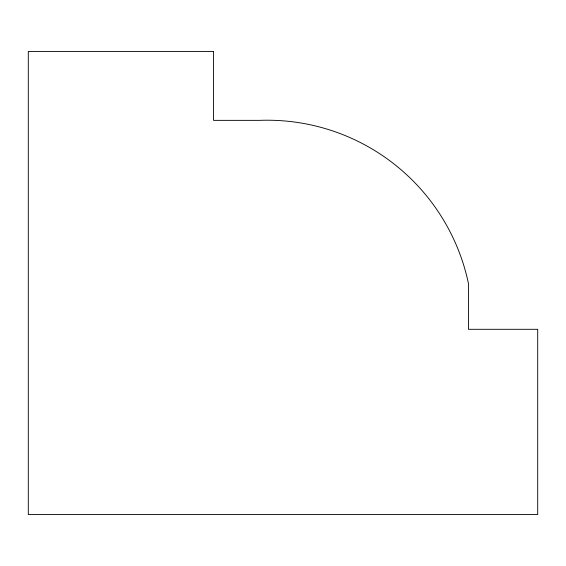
<?xml version="1.0" encoding="UTF-8"?>
<svg xmlns="http://www.w3.org/2000/svg" width="566" height="566" viewBox="0 0 566 566"><rect width="100%" height="100%" fill="white"/><g stroke="black" fill="none" stroke-linecap="round" stroke-linejoin="round"><path stroke-width="0.85" d="M213.538 51.456L28.3 51.456L28.3 514.544L537.7 514.544L537.7 329.306L468.422 329.306L468.422 283.368A205.677 205.677 0 0 0 259.476 120.36L213.538 120.36L213.538 51.456"/></g></svg>
